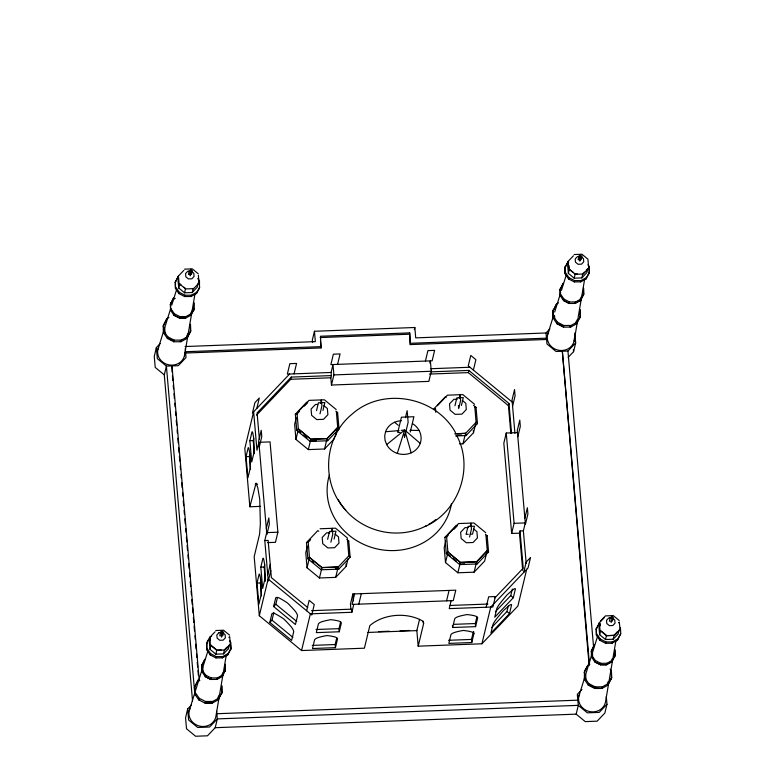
<?xml version="1.0" encoding="UTF-8"?>
<svg xmlns="http://www.w3.org/2000/svg" width="775" height="775" viewBox="0 0 775 775"><rect width="100%" height="100%" fill="white"/><g stroke="black" fill="none" stroke-linecap="round" stroke-linejoin="round"><path stroke-width="1.16" d="M184.46 355.773L191.638 313.497M192.045 311.153L195.029 293.541M226.329 654.904L215.76 717.127A13.65 12.507 13.5 0 1 198.439 725.778A13.65 12.507 13.5 0 1 189.923 708.718M574.11 341.136L577.501 321.179M578.102 317.653L584.689 278.913M608.607 683.705L605.411 702.489A13.65 12.507 13.5 0 1 588.089 711.15A13.65 12.507 13.5 0 1 579.574 694.08M609.198 680.188L615.989 640.266M297.058 413.966L299.528 411.234M308.179 542.345L310.649 539.613M435.492 408.764L433.777 408.968L445.16 397.023L446.109 397.488M446.603 537.143L448.27 535.273M337.193 429.147L339.024 428.817L337.706 427.422L327.069 438.689L310.794 439.299L298.394 428.904L310.833 439.144L327.118 438.534L337.706 427.422L336.398 412.319L337.609 412.581L339.024 428.817L327.631 440.762L310.126 441.421L296.748 430.406L295.343 414.17L306.726 402.215L307.675 402.69L304.41 406.11M320.104 528.763L335.507 528.182L347.278 537.879L348.818 555.801L338.191 567.067L321.916 567.678L309.477 557.438L321.954 567.523L338.229 566.913L338.752 569.141L321.247 569.799L307.869 558.785L306.464 542.548L317.847 530.604L318.757 531.243M486.748 552.333L488.57 551.994L487.252 550.608L476.625 561.865L460.35 562.485L447.94 552.081L460.379 562.33L476.664 561.72L487.252 550.608L485.944 535.506L487.165 535.757L488.57 551.994L477.187 563.948L459.682 564.597L446.303 553.583L444.898 537.346L456.281 525.402L457.231 525.876L453.966 529.286M401.431 420.709A18.3 16.769 13.5 0 0 385.553 431.733L384.691 436.025L385.078 440.423L386.667 444.627A18.3 16.769 13.5 0 0 415.1 450.498A18.3 16.769 13.5 0 0 412.784 423.77M310.794 439.299L308.334 449.607L324.541 448.996L334.277 438.786M321.916 567.678L319.445 577.985L335.662 577.375L346.202 566.312L348.052 558.63M460.35 562.485L459.682 564.597L459.992 564.006L464.622 563.832M160.231 343.558L156.366 347.617L154.264 356.393L155.213 367.418L164.29 374.887L192.558 701.21M190.388 332.562L190.456 324.26L190.786 330.935L187.066 338.365L180.992 341.727L173.784 341.765L167.39 338.462L163.506 332.707L163.176 326.033L166.887 318.603L168.911 317.479M175.169 282.497L178.444 275.997L175.169 282.497L175.46 288.455L178.928 293.599L184.644 296.544L191.076 296.515L196.501 293.502L199.466 288.329L199.495 281.054L197.761 278.477M163.564 324.396L163.506 332.707L165.036 333.463M166.887 318.603L163.176 326.033M170.306 304.507L173.532 297.997L170.306 304.507L170.587 310.271L173.939 315.251L179.471 318.099L185.69 318.07L190.941 315.163L193.808 310.155L193.886 302.88L193.808 310.155L192.055 310.93L190.553 313.555M175.46 288.455L175.479 281.18M170.665 302.996L170.587 310.271L171.759 311.037M178.579 278.816L178.085 280.889L178.705 287.99L184.547 292.805L192.21 292.524L197.179 287.293L198.177 283.146L199.039 282.991L198.381 275.319M178.705 287.99L179.693 283.844L179.083 283.737L178.415 276.074L183.791 270.427M163.893 331.07L167.778 336.834L167.39 338.462L168.388 338.423M178.928 293.599L179.248 292.282L175.78 287.137M170.946 308.76L174.307 313.739L173.939 315.251L179.529 317.876L185.69 318.07L186.058 316.558L191.309 313.652L194.176 308.644M164.29 374.887L166.402 366.11L157.325 358.631L156.366 347.617M184.547 292.805L185.545 288.658L183.878 287.283M190.185 272.025L190.863 269.235L191.105 272.064L190.214 275.784L189.962 272.965M173.784 341.765L174.181 340.138L181.389 340.099L187.463 336.728L190.786 330.935M179.471 318.099L179.829 316.588L186.058 316.558M184.644 296.544L184.963 295.227L191.396 295.198L196.821 292.185L199.785 287.012M191.076 296.515L191.396 295.198M192.21 292.524L193.198 288.368L193.663 288.629L199.039 282.991M181.389 340.099L180.992 341.727L180.12 341.242M191.309 313.652L190.941 315.163L189.546 315.309M196.501 293.502L196.821 292.185M199.175 282.371L199.495 281.054M187.463 336.728L187.066 338.365L185.361 338.336M256.816 408.435L259.315 397.992L254.946 402.574L252.447 413.017L289.608 374.025M246.053 456.62L248.165 447.843A8.845 1.037 87.8 0 1 248.978 449.016A31.242 3.652 87.8 0 1 249.986 454.751A31.242 3.652 87.8 0 1 250.238 463.557A8.845 1.037 87.8 0 1 250.005 469.117L247.903 477.904L246.053 456.62L249.414 456.494L249.938 454.295M249.87 440.733L251.982 431.956A8.845 1.037 87.8 0 1 252.795 433.128A31.242 3.652 87.8 0 1 253.793 438.863A31.242 3.652 87.8 0 1 254.055 447.669A8.845 1.037 87.8 0 1 253.822 453.23L251.71 462.016L249.87 440.733L253.231 440.607L253.754 438.418M191.532 704.921L187.666 708.97L185.564 717.747L186.513 728.771L195.591 736.25L207.477 735.804L215.208 727.696L217.31 718.909L216.642 711.198M194.477 687.396L198.187 679.956L194.477 687.396L194.806 694.061L198.691 699.825L205.084 703.128L212.292 703.09L218.366 699.718L222.086 692.288L221.757 685.613L221.689 693.925M229.642 640.692L230.795 642.407L231.086 648.365L227.802 654.865L222.377 657.868L215.944 657.907L210.228 654.952L206.76 649.808L206.78 642.533L209.744 637.36L211.556 636.352M194.806 694.061L194.864 685.759M201.607 665.87L204.833 659.351L201.607 665.87L201.888 671.634L205.239 676.604L210.771 679.462L216.99 679.423L222.241 676.517L225.477 669.997L225.186 664.233L225.108 671.508M206.76 649.808L206.78 642.533M209.434 638.678L209.744 637.36M201.888 671.634L201.965 664.359M258.869 442.322L256.961 450.256L253.628 411.767L244.813 448.493L249.86 506.772L260.652 506.366M228.867 637.408L229.681 636.682L230.34 644.345L229.477 644.509L228.48 648.656L223.51 653.877L215.847 654.168L210.006 649.343L210.994 645.197L210.383 645.1L209.715 637.428L215.092 631.79M259.267 446.981L261.776 436.538L261.233 430.309L258.734 440.752L266.862 534.595L269.361 524.152L268.828 517.933L266.319 528.366M195.193 692.433L199.078 698.188L198.691 699.825L199.688 699.786M210.228 654.952L210.548 653.635L207.08 648.491M202.246 670.123L205.608 675.093L205.239 676.604L210.771 679.462L211.129 677.951L217.358 677.922L222.609 675.006L225.477 669.997M249.86 506.772L256.07 483.106L257.804 487.785L259.761 499.497L260.361 523.852L259.606 534.091L254.181 556.653L259.305 615.747L301.562 650.554L364.405 648.191L369.82 625.628C383.412 613.848 406.836 611.93 422.53 620.969L423.615 623.613L418.19 646.176L481.914 643.783L517.894 606.04L526.7 569.315M215.847 654.168L216.845 650.022L210.994 645.197M221.263 634.318L222.163 630.598L222.406 633.417L221.514 637.147M205.084 703.128L205.482 701.491L212.689 701.452L218.763 698.091L222.086 692.288M215.944 657.907L216.264 656.59L222.696 656.551L228.121 653.548L231.086 648.365M217.358 677.922L216.99 679.423L216.264 679.2L220.846 676.662M222.377 657.868L222.696 656.551M223.51 653.877L224.498 649.731L226.988 647.115M212.689 701.452L212.292 703.09L205.21 702.634M256.573 415.129L290.741 379.285L291.264 377.086L331.371 375.584L331.099 372.465L332.998 364.541L333.899 374.916L331.468 385.039L428.837 381.387L431.268 371.264L430.367 360.879L429.825 363.146M294.064 373.86L296.573 363.427L289.85 363.678L287.351 374.112L331.099 372.465M222.241 676.517L222.609 675.006M227.802 654.865L228.121 653.548M218.366 699.718L218.763 698.091M549.882 328.92L546.026 332.979L415.729 337.871L414.838 327.496L314.447 331.264L312.344 340.041L312.538 342.347M270.795 570.584L268.286 581.018L264.788 540.553L266.687 532.619L277.886 532.202L270.058 441.895L259.983 442.273M296.224 417.783L294.645 424.371L295.943 439.406L308.334 449.607M257.009 583.052L259.112 574.275A8.845 1.037 87.8 0 1 259.935 575.447A31.242 3.652 87.8 0 1 260.933 581.182A31.242 3.652 87.8 0 1 261.194 589.988A8.845 1.037 87.8 0 1 260.962 595.549L258.85 604.335L257.009 583.052L260.361 582.926L261.156 579.632M260.817 567.164L262.928 558.387A8.845 1.037 87.8 0 1 263.752 559.56A31.242 3.652 87.8 0 1 264.75 565.295A31.242 3.652 87.8 0 1 265.011 574.101A8.845 1.037 87.8 0 1 264.769 579.661L262.667 588.448L260.817 567.164L264.178 567.038L264.701 564.849M295.943 439.406L298.055 430.619L296.748 430.406L298.394 428.904M321.392 346.619L185.506 351.724L185.196 353.042L321.082 347.936L320.492 336.243L409.684 332.892L410.266 344.584L546.152 339.489L546.472 338.171L410.585 343.277M277.886 532.202L275.454 542.326L267.617 542.616M267.753 574.788L270.252 564.355M259.305 615.747L268.121 579.032L311.773 614.982L314.272 604.548L309.147 600.325L306.638 610.758M316.5 410.702L318.389 402.816L324.841 402.574L322.952 410.459M320.569 403.32L321.383 399.939L321.896 405.916L320.007 413.811M269.826 622.441L271.928 613.664A9.707 3.429 43.6 0 1 275.299 613.81A47.992 16.963 43.6 0 1 283.728 618.905A47.992 16.963 43.6 0 1 291.419 627.091A9.707 3.429 43.6 0 1 293.735 631.625L291.623 640.402L269.826 622.441L272.006 620.155L273.846 612.473M273.633 606.554L275.745 597.777A9.707 3.429 43.6 0 1 279.107 597.922A47.992 16.963 43.6 0 1 287.544 603.028A47.992 16.963 43.6 0 1 295.236 611.204A9.707 3.429 43.6 0 1 297.542 615.738L295.44 624.514L273.633 606.554L275.823 604.268L277.402 597.68M331.468 385.039L330.838 377.774L331.371 375.584M337.58 364.366L340.08 353.923L333.366 354.185L330.867 364.618L432.13 360.811L434.639 350.377L427.926 350.629L425.417 361.063M324.541 448.996L326.653 440.21M307.346 546.162L305.767 552.749L307.065 567.784L319.445 577.985M335.343 436.838L336.931 430.251M307.065 567.784L309.177 558.998M327.641 539.322L329.53 531.437L335.982 531.195L334.093 539.08M301.562 650.554L310.378 613.839L351.869 612.279L353.768 604.345M331.438 531.708L332.243 528.327L332.766 534.314L330.867 542.2M335.662 577.375L337.774 568.598L335.449 568.685M410.266 344.584L409.684 332.892M335.439 647.658L337.551 638.871A8.845 3.381 -5 0 0 334.442 636.817A31.242 11.964 -5 0 0 326.972 635.568A31.242 11.964 -5 0 0 318.767 637.399A8.845 3.381 -5 0 0 314.602 639.733L312.499 648.52L335.439 647.658L335.168 644.538L336.747 637.951M339.256 631.77L341.358 622.984A8.845 3.381 -5 0 0 338.258 620.93A31.242 11.964 -5 0 0 330.789 619.69A31.242 11.964 -5 0 0 322.574 621.521A8.845 3.381 -5 0 0 318.418 623.846L316.307 632.632L339.256 631.77L338.985 628.651L340.564 622.063M414.305 329.685L414.838 327.496M354.582 593.97L352.082 604.413L453.268 600.606L455.778 590.172L352.877 593.97L350.445 604.093L350.891 609.286M358.796 604.161L361.305 593.718M405.441 417.735L407.137 410.673L408.134 422.259L404.463 437.555M410.256 432.033L413.927 416.727L401.431 417.202L397.759 432.498L400.036 432.411M454.954 405.742L456.843 397.856L463.295 397.614L461.406 405.499M459.255 398.118L460.069 394.737L460.582 400.714L458.693 408.599M510.832 433.264L508.439 405.674L468.313 372.62L468.836 370.421L431.094 371.835M473.389 370.082L475.898 359.648L470.774 355.425L468.265 365.858L512.217 402.06M419.556 619.322L416.843 630.608L367.834 632.448M459.498 443.93L462.975 443.794L465.087 435.017L466.066 435.56L477.458 423.615L476.044 407.379L473.544 405.315M445.78 540.96L444.201 547.547L445.499 562.582L457.88 572.783L474.097 572.173L484.637 561.11L486.487 553.428M462.975 443.794L473.515 432.731L475.627 423.954M445.499 562.582L447.611 553.805L446.303 553.583L447.94 552.081M446.555 600.867L449.064 590.424M451.137 600.693L449.238 608.617L492.871 606.98L495.38 596.547L488.667 596.798L486.157 607.232M457.88 572.783L459.992 564.006M470.125 526.506L470.929 523.125L471.452 529.102L469.553 536.988M452.639 627.508L454.751 618.731A8.845 3.381 -5 0 1 458.907 616.396A31.242 11.964 -5 0 1 467.122 614.565A31.242 11.964 -5 0 1 474.591 615.805A8.845 3.381 -5 0 1 477.691 617.869L475.588 626.646L452.639 627.508L452.464 625.435M508.439 405.674L508.972 403.475L468.836 370.421M512.575 406.226L515.084 395.793L514.542 389.563L512.042 399.997L514.929 433.322M517.458 432.605L506.259 433.031L503.828 443.155L511.655 533.452L519.482 533.161L520.015 530.962L523.367 530.836L525.276 522.912L514.087 523.328L511.655 533.452M474.097 572.173L476.199 563.396M517.816 436.751L520.316 426.308L519.783 420.089L517.274 430.522L525.402 524.394L527.911 513.951L527.368 507.722L524.869 518.165M471.772 642.533L473.883 633.756A8.845 3.381 -5 0 0 470.774 631.693A31.242 11.964 -5 0 0 463.305 630.453A31.242 11.964 -5 0 0 455.099 632.284A8.845 3.381 -5 0 0 450.934 634.618L448.832 643.395L471.772 642.533L471.5 639.423L473.351 631.732M475.588 626.646L475.317 623.536L476.896 616.948M580.039 317.934L580.107 309.622L580.436 316.297L576.726 323.727L570.642 327.098L563.444 327.137L557.041 323.834L553.156 318.07L552.827 311.395L556.537 303.965L558.562 302.841M587.993 264.701L589.145 266.416L589.436 272.374L586.162 278.874L580.737 281.877L574.294 281.916L568.579 278.961L565.111 273.817L564.82 267.859L568.104 261.369M553.156 318.07L553.224 309.767M556.537 303.965L552.827 311.395M559.957 289.879L563.183 283.359L559.957 289.879L560.238 295.643L563.59 300.613L569.121 303.471L575.35 303.432L580.591 300.526L583.827 294.006L583.546 288.242L583.459 295.517M565.111 273.817L565.14 266.542M560.315 288.368L560.238 295.643L561.41 296.399M568.482 263.142L567.736 266.251L568.356 273.352L574.197 278.177L581.86 277.886L586.84 272.664L587.828 268.518L588.7 268.353L587.934 259.17L581.957 254.239L574.13 254.539M568.356 273.352L569.354 269.206L568.734 269.109L568.065 261.437L573.442 255.798M553.544 316.433L557.428 322.197L557.041 323.834L558.039 323.795M568.579 278.961L568.898 277.644L565.43 272.5M560.596 294.132L563.958 299.102L563.59 300.613L564.345 300.748L562.582 298.142M481.914 643.783L490.73 607.067L528.046 567.91L530.546 557.477L526.186 562.059L523.677 572.493M574.197 278.177L575.195 274.03L577.385 273.943M580.436 316.297L577.113 322.09L571.039 325.461L563.832 325.5L563.444 327.137L563.561 326.643M583.827 294.006L580.959 299.014L575.709 301.921L569.489 301.959L569.121 303.471L565.314 301.243M574.294 281.916L574.614 280.598L581.047 280.56L586.472 277.557L589.436 272.374M575.709 301.921L575.35 303.432L574.614 303.209L578.286 301.175M580.737 281.877L581.047 280.56M581.86 277.886L582.858 273.74L584.515 271.996M571.039 325.461L570.642 327.098L569.77 326.604M580.959 299.014L580.591 300.526L579.196 300.671M586.162 278.874L586.472 277.557M589.145 266.416L589.126 273.691M491.592 627.595L506.927 611.504L508.245 606.021M495.409 611.708L510.735 595.617L512.323 589.039M576.726 323.727L577.113 322.09M509.485 613.616L511.597 604.839A9.707 1.821 -50.5 0 0 509.708 605.178A47.992 9.019 -50.5 0 0 503.217 610.845A47.992 9.019 -50.5 0 0 495.981 619.583A9.707 1.821 -50.5 0 0 493.036 624.311L490.924 633.097L509.485 613.616L506.927 611.504M513.302 597.738L515.414 588.952A9.707 1.821 -50.5 0 0 513.525 589.291A47.992 9.019 -50.5 0 0 507.024 594.958A47.992 9.019 -50.5 0 0 499.797 603.696A9.707 1.821 -50.5 0 0 496.853 608.423L494.741 617.21L513.302 597.738L510.735 595.617M568.153 357.382L573.558 351.705L575.67 342.918L574.808 333.008M610.109 669.067L611.407 670.985L611.737 677.66L608.026 685.09L601.942 688.452L594.745 688.491L588.341 685.187L584.457 679.433L584.524 671.121L587.837 665.328L589.862 664.204M620.446 627.779L620.736 633.737L617.462 640.227L612.037 643.24L605.595 643.269L599.879 640.315L596.411 635.18L596.12 629.213L599.404 622.722L599.085 624.04M584.457 679.433L584.524 671.121M587.837 665.328L584.127 672.758M606.302 696.57L606.97 704.281L604.858 713.058L597.128 721.167L585.251 721.612L576.164 714.143L578.276 705.357L577.327 694.332L581.957 689.469M591.257 651.232L594.483 644.713L591.257 651.232L591.538 656.997L594.89 661.976L600.422 664.824L606.651 664.795L611.892 661.889L615.127 655.369L614.846 649.605L614.759 656.88M596.411 635.18L596.44 627.905M591.616 649.721L591.538 656.997L592.71 657.762M618.518 622.771L619.332 622.044L620 629.717L619.128 629.872L618.14 634.018L613.161 639.239L605.498 639.53L599.656 634.715L600.644 630.569L600.034 630.462L599.366 622.8L604.074 617.859M584.844 677.796L588.729 683.56L588.341 685.187L589.339 685.148M599.879 640.315L600.199 639.007L596.731 633.863M591.897 655.485L595.258 660.465L594.89 661.976L600.48 664.601L606.651 664.795L607.009 663.284L612.26 660.377L615.127 655.369M605.498 639.53L606.496 635.384L601.487 631.257M611.146 618.75L611.814 615.96L612.056 618.789L611.165 622.509M594.745 688.491L595.132 686.863L602.34 686.824L608.414 683.453L611.737 677.66M600.422 664.824L600.79 663.313L607.009 663.284M605.595 643.269L605.914 641.952L612.347 641.923L617.772 638.91L620.736 633.737M612.037 643.24L612.347 641.923M613.161 639.239L614.158 635.093L617.472 631.615M602.34 686.824L601.942 688.452L594.861 687.997M611.892 661.889L612.26 660.377M617.462 640.227L617.772 638.91M608.026 685.09L608.414 683.453M611.407 670.985L611.339 679.288M327.069 438.689L327.631 440.762M455.041 433.884L465.543 433.332L455.08 433.729M476.625 561.865L477.187 563.948M347.471 540.873L348.731 540.96L350.145 557.196L338.752 569.141L337.774 568.598M474.784 407.292L476.044 407.379M348.779 555.966L350.145 557.196M476.092 422.385L474.833 407.127M157.926 349.399L163.961 330.073M164.678 327.806L170.713 308.479M171.779 305.069L176.748 289.153M189.226 710.762L194.903 692.569M195.62 690.292L202.013 669.833M202.721 667.566L208.049 650.516M547.576 334.761L553.612 315.444M554.677 312.034L560.722 292.708M561.429 290.431L566.409 274.524M578.877 696.124L584.563 677.941M585.629 674.531L591.664 655.204M592.381 652.928L597.709 635.878M397.284 453.375L404.695 430.009L401.295 430.367M179.083 283.737L185.545 288.658M210.383 645.1L216.7 650.303L221.224 649.857M568.734 269.109L575.195 274.03M600.034 630.462L606.35 635.665L614.623 635.355L620 629.717M186.504 336.34L188.218 333.337M206.47 643.851L208.843 639.714M221.35 675.79L223.355 672.283M217.804 697.694L219.519 694.7M564.82 267.859L567.784 262.686M580.204 298.918L581.705 296.292M575.583 322.7L577.869 318.709M596.12 629.213L598.494 625.076M611.504 660.281L612.502 658.527M607.455 683.066L608.598 681.06M291.264 377.086L257.097 412.939L259.383 439.328M298.956 410.895L308.983 400.375L324.386 399.803L336.156 409.491M437.391 405.693L447.417 395.182L462.82 394.601L474.591 404.298M586.171 270.252L587.828 268.518M216.7 650.303L224.963 649.993L230.34 644.345M588.7 268.353L583.323 274.001L575.05 274.311M465.504 433.487L476.141 422.23L477.458 423.615M546.026 332.979L546.976 344.003L556.053 351.482L567.939 351.027L575.67 342.918M448.512 534.072L458.538 523.561L473.942 522.98L485.712 532.677M494.905 597.883L523.232 568.153L520.015 530.962M600.334 621.24L605.43 615.893L613.257 615.602L619.235 620.523M606.97 704.281L599.24 712.39L587.353 712.835L578.276 705.357L217.31 718.909L209.589 727.028L197.703 727.473L188.625 719.994L187.666 708.97M307.869 558.785L309.516 557.283M386.667 444.627L404.695 430.009L411.186 452.852M425.029 526.506C458.49 511.984 474.222 468.119 456.843 435.87M173.174 299.499L175.266 298.336M197.79 681.593L199.824 680.469M606.835 664.059L610.497 662.024M295.343 414.17L297.087 413.802L298.365 429.059M306.464 542.548L308.208 542.18L309.477 557.438M444.898 537.346L446.632 536.978L447.911 552.236M399.018 430.609L385.553 431.733M184.479 269.167L192.307 268.877L198.284 273.798M190.049 271.173L187.763 271.26L185.545 273.594L185.816 276.772L188.432 278.923L191.851 278.797L194.079 276.462L193.808 273.284L192.064 271.851M579.7 256.535L577.423 256.622L575.195 258.957L575.467 262.134L578.082 264.285L581.512 264.159L583.73 261.824L583.459 258.647L581.715 257.213M185.399 288.939L193.663 288.629M320.182 337.561L409.374 334.209M185.06 346.532L315.347 341.639L314.447 331.264M430.832 368.726L469.96 367.253M333.899 374.916L431.268 371.264M290.741 379.285L330.838 377.774M429.389 374.073L468.313 372.62M317.711 404.405L315.464 404.482L311.075 409.084L311.618 415.332L316.772 419.575L323.504 419.323L327.893 414.722L327.35 408.473L323.911 405.645M457.26 399.164L453.898 399.29L449.51 403.882L450.052 410.14L455.196 414.373L461.939 414.121L466.317 409.52L465.785 403.271L462.346 400.452M311.598 440.781L316.229 440.607M456.979 435.317L461.609 435.143M455.564 435.957L466.066 435.56L465.543 433.332M255.275 484.201L257.678 484.113M329.947 532.745L326.585 532.871L322.197 537.462L322.739 543.711L327.883 547.954L334.626 547.702L339.004 543.101L338.472 536.852L335.032 534.023M468.381 527.542L465.01 527.668L460.631 532.27L461.173 538.518L466.317 542.752L473.06 542.5L477.439 537.908L476.906 531.66L473.467 528.831M264.788 540.553L268.14 540.427L271.366 577.617L307.762 607.6M468.245 534.275L466.095 534.353L467.984 526.467L474.436 526.225L472.547 534.111L470.396 534.198M311.502 610.671L351.598 609.16L351.869 612.279M450.149 605.459L487.892 604.045M215.779 630.53L223.607 630.24L229.584 635.161M612.143 617.849L608.724 617.985L606.496 620.32L606.767 623.497L609.382 625.648L612.812 625.522L615.03 623.187L614.759 620.01L613.015 618.576M316.035 629.513L338.985 628.651M453.578 624.35L475.317 623.536M378.558 631.625L389.312 631.228M400.074 630.821L409.636 630.462M312.228 645.401L335.168 644.538M448.56 640.286L471.5 639.423M606.35 635.665L614.623 635.355M216.864 713.727L577.83 700.164M215.208 727.696L576.164 714.143M419.11 430.474L409.917 430.29M568.898 277.644L574.614 280.598M563.958 299.102L569.489 301.959M557.428 322.197L563.832 325.5M558.959 324.27L562.64 326.168M179.248 292.282L184.963 295.227M174.307 313.739L179.829 316.588M167.778 336.834L174.181 340.138M169.308 338.898L172.069 340.322M600.199 639.007L605.914 641.952M595.258 660.465L600.79 663.313M588.729 683.56L595.132 686.863M590.259 685.623L593.941 687.522M210.548 653.635L216.264 656.59M205.608 675.093L211.129 677.951M199.078 698.188L205.482 701.491M420.224 443.368L405.461 430.687M569.354 269.206L573.529 272.655M335.827 411.108L337.609 412.581M485.382 534.295L487.165 535.757M179.693 283.844L181.369 285.219M298.937 431.346L300.71 432.808M303.364 434.988L306.9 437.904M448.493 554.532L450.256 555.985M452.91 558.174L456.456 561.09M346.948 539.487L348.731 540.96M311.831 561.187L313.594 562.64M275.823 604.268L296.718 621.472M272.006 620.155L292.902 637.36M394.591 422.249L398.214 425.252M568.065 261.437L568.734 262.105M209.715 637.428L210.383 638.096L209.386 642.252L210.006 649.343M455.468 432.557C435.957 396.471 382.598 386.589 351.986 414.218C323.524 437.216 320.588 483.658 345.747 510.134M594.473 660.368L595.646 662.102M569.044 265.66L569.247 268.024M600.238 625.832L600.034 623.468L599.036 627.614L599.656 634.715M573.364 349.496L573.558 351.705M567.939 351.027L593.592 647.251M589.358 663.109L562.34 351.24L589.145 665.638M523.367 530.836L526.186 563.309M508.972 403.475L511.568 433.467M519.482 533.161L522.708 570.352M506.259 433.031L514.087 523.328M473.322 430.416L473.515 432.731M458.432 405.606L458.606 407.602M473.699 631.673L473.883 633.756M435.521 408.599L435.792 412.252M423.402 621.211L423.615 623.613M404.162 434.087L404.366 436.403M416.805 630.191L418.19 646.176M352.877 593.97L353.478 600.887M345.999 563.997L346.202 566.312M320.482 341.019L321.082 347.936M253.231 440.607L254.355 453.617M264.178 567.038L265.408 581.231M249.414 456.494L250.538 469.495M260.361 582.926L261.495 595.927M228.276 646.292L228.48 648.656M185.235 348.614L186.01 357.556L178.289 365.664L166.402 366.11L194.874 694.846M199.223 680.179L172.002 365.897L172.098 372.039M172.408 375.642L172.825 380.467M173.251 385.282L173.561 388.895M173.978 393.71L174.394 398.524M174.811 403.339L175.121 406.952M175.537 411.767L175.857 415.381M176.274 420.195L176.69 425.02M177.107 429.834L177.417 433.448M177.833 438.262L178.25 443.077M178.667 447.892L179.083 452.716M179.403 456.32L179.819 461.144M180.236 465.959L180.546 469.573M180.963 474.387L181.282 478.001M181.699 482.815L182.115 487.63M182.532 492.445L182.842 496.058M183.258 500.873L183.675 505.697M184.092 510.512L184.411 514.125M184.828 518.94L185.244 523.755M185.661 528.569L185.971 532.183M186.388 536.998L186.804 541.822M187.114 545.435L187.54 550.25M187.957 555.065L188.267 558.678M188.683 563.493L189.1 568.308M189.517 573.122L189.827 576.736M190.243 581.55L190.669 586.375M191.086 591.189L191.396 594.803M191.812 599.618L192.229 604.432M192.539 608.046L192.956 612.86M193.372 617.675L193.798 622.499M194.108 626.103L194.525 630.928M194.942 635.742L195.252 639.356M195.668 644.17L196.085 648.985M196.501 653.8L196.821 657.413M197.237 662.228L197.654 667.052M197.964 670.666L198.381 675.48M592.468 652.724L592.613 655.747M585.706 674.434L585.939 679.036M554.522 315.377L554.638 317.673M230.533 644.916L230.766 649.683M202.818 667.352L203.011 671.382M164.755 327.709L164.978 332.31M435.773 519.618A62.814 57.563 13.5 0 1 428.837 524.384M426.715 525.576A62.814 57.563 13.5 0 1 338.181 499.468M451.467 503.721A62.814 57.563 13.5 0 1 376.485 548.778A62.814 57.563 13.5 0 1 329.414 474.968M574.42 337.881A13.65 12.507 13.5 0 1 557.923 350.106A13.65 12.507 13.5 0 1 548.787 331.729M184.76 352.509A13.65 12.507 13.5 0 1 168.863 364.87A13.65 12.507 13.5 0 1 158.623 347.355M189.342 270.707L188.441 274.437L191.493 274.321L192.384 270.591L189.342 270.707M220.642 632.071L219.742 635.791L222.793 635.674L223.684 631.954L220.642 632.071M578.993 256.079L578.102 259.799L581.143 259.683L582.035 255.963L578.993 256.079M580.514 254.607L579.613 258.327L579.865 261.146L580.756 257.426L580.514 254.607M610.293 617.433L609.402 621.163L612.444 621.046L613.335 617.317L610.293 617.433M219.063 632.613L216.845 634.948L217.116 638.125L219.732 640.276L223.152 640.15L225.38 637.815L225.108 634.638L222.493 632.487L219.063 632.613"/></g></svg>
